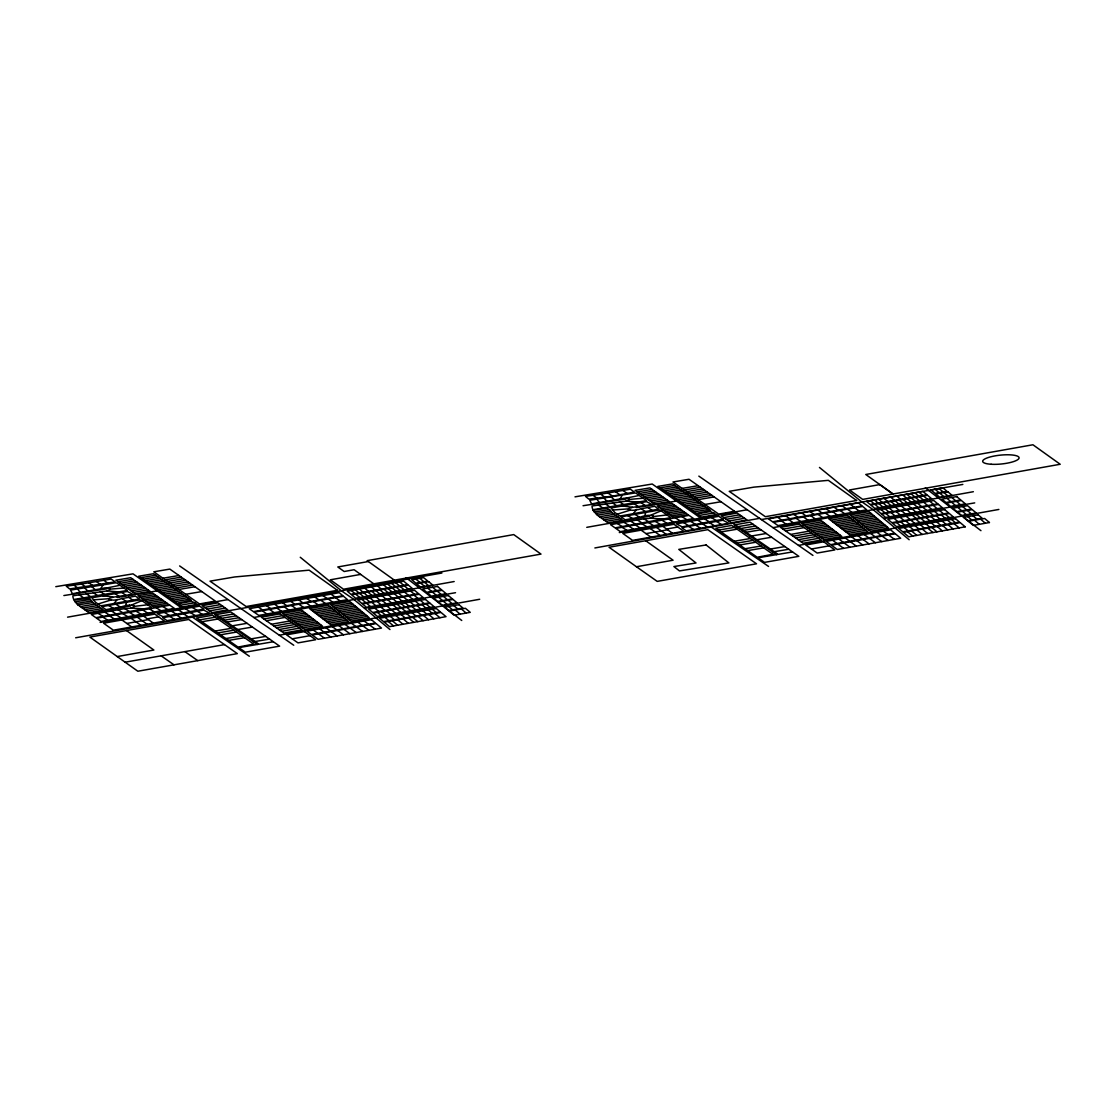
<?xml version="1.0" encoding="UTF-8"?>
<svg xmlns="http://www.w3.org/2000/svg" width="1116" height="1116" viewBox="0 0 1116 1116"><rect width="100%" height="100%" fill="white"/><g stroke="black" fill="none" stroke-linecap="round" stroke-linejoin="round"><path stroke-width="1.5" d="M129.582 605.165A6.501 1.59 -5.7 0 0 128.326 605.235A7.031 1.716 -5.7 0 0 127.029 605.374L122.69 606.393A6.11 1.493 -5.7 0 0 122.021 606.713L105.978 609.657L101.793 606.685L139.402 599.962L141.021 600.031L151.581 607.439L95.864 617.692L91.345 614.484L124.992 608.569A6.054 1.479 -5.7 0 0 126.192 608.555L129.163 608.29A6.18 1.507 -5.7 0 0 130.377 608.081L130.767 607.997A6.501 1.59 -5.7 0 0 131.841 607.732L132.748 607.425A6.152 1.493 -5.7 0 0 133.25 607.202A6.808 1.66 -5.7 0 0 133.669 606.978A5.998 1.465 -5.7 0 0 134.073 606.644L134.241 606.323A6.152 1.493 -5.7 0 0 133.627 605.737M125.606 605.583L126.554 602.152M653.446 516.387L653.279 516.82A5.998 1.465 -5.7 0 1 652.86 517.168A6.808 1.66 -5.7 0 1 652.455 517.392A6.152 1.493 -5.7 0 1 651.953 517.601L651.033 517.908A6.501 1.59 -5.7 0 1 650.056 518.159L649.582 518.256A6.18 1.507 -5.7 0 1 648.354 518.48L645.397 518.731A6.054 1.479 -5.7 0 1 644.183 518.745L610.55 524.66L615.055 527.882L670.786 517.615L660.212 510.207L658.607 510.138L620.998 516.875L625.183 519.833L641.212 516.889A6.11 1.493 -5.7 0 1 641.895 516.568L644.797 515.773L645.745 512.328M123.974 588.034L110.024 589.136A6.403 1.562 -5.7 0 1 109.898 589.569A6.919 1.688 -5.7 0 1 109.675 589.792L109.521 589.904A6.138 1.493 -5.7 0 1 108.908 590.238L105.127 591.243A6.138 1.493 -5.7 0 1 103.858 591.41L72.833 595.805L73 597.353L73.684 599.515L127.391 590.448L116.72 582.957L115.101 582.901L70.531 590.099L72.456 593.712L99.491 588.997A6.863 1.674 -5.7 0 1 100.566 588.718L103.049 584.937M622.254 495.127L620.175 498.81L621.793 498.545M111.963 597.423L110.679 597.813A6.808 1.66 -5.7 0 0 109.926 598.148L109.173 599.334A6.208 1.507 -5.7 0 0 109.563 599.599L113.148 600.115A6.208 1.521 -5.7 0 0 114.39 600.087L119.273 599.362A6.459 1.576 -5.7 0 0 120.235 599.055A6.124 1.493 -5.7 0 0 121.016 598.734L135.468 596.125L139.5 598.957L101.905 605.681L100.287 605.625L95.474 602.18L91.861 597.799L127.308 591.466L132.957 594.354L113.176 597.158L102.644 595.651M631.168 507.599L629.87 507.989A6.808 1.66 -5.7 0 0 629.117 508.324L628.378 509.51A6.208 1.507 -5.7 0 0 628.754 509.775L632.354 510.291A6.208 1.521 -5.7 0 0 633.581 510.263L638.464 509.538A6.459 1.576 -5.7 0 0 639.44 509.231A6.124 1.493 -5.7 0 0 640.207 508.91L654.673 506.301L658.705 509.133L621.11 515.857L619.492 515.801L614.665 512.356L611.066 507.989L646.513 501.642L652.149 504.544L632.312 507.348M113.972 603.63L116.971 599.822M633.177 513.806L636.162 510.012M129.568 605.179L129.972 605.179A6.724 1.632 -5.7 0 1 131.13 605.207L141.899 600.645M644.797 515.773L646.234 515.55A7.031 1.716 -5.7 0 1 647.503 515.425A6.501 1.59 -5.7 0 1 648.787 515.341L649.177 515.355A6.724 1.632 -5.7 0 1 650.335 515.383L661.091 510.821M98.041 604.007L111 599.976M617.246 514.183L630.191 510.151M620.147 498.81L619.757 498.894A6.863 1.674 -5.7 0 0 618.696 499.173L591.647 503.888L589.736 500.275L634.307 493.077L635.925 493.132L646.596 500.624L592.889 509.705L592.205 507.64L592.038 505.98L623.049 501.586A6.138 1.493 -5.7 0 0 624.318 501.419L628.099 500.414A6.138 1.493 -5.7 0 0 628.713 500.08L628.88 499.968A6.919 1.688 -5.7 0 0 629.103 499.745A6.403 1.562 -5.7 0 0 629.229 499.438L629.005 499.019A6.138 1.493 -5.7 0 0 628.531 498.852M130.767 607.997L144.927 608.959M105.95 588.146L120.026 585.286M625.155 498.322L639.231 495.462M100.97 588.634L102.588 588.369M75.665 637.78L441.88 573.024M594.87 547.956L759.591 518.34M661.941 520.195L615.809 528.412L620.343 531.635L693.594 518.577L689.018 515.369L661.941 520.195L666.95 523.32M360.635 574.405L330.308 579.804L343.519 589.22L540.995 554.094L513.723 534.592L367.164 560.664L394.408 580.167M100.105 622.379L227.636 599.641M121.909 619.966L154.789 614.107L164.554 621.096L113.4 630.205L103.593 623.23L121.909 619.966L131.702 626.941M164.429 612.391L157.216 613.674L162.95 616.674L203.823 609.057L199.611 606.128L164.429 612.391L169.451 615.516M619.31 532.555L746.827 509.817M204.549 607.425L220.41 604.593M143.546 616.116L147.382 618.85L158.612 616.855M126.806 623.453L148.428 619.603L153.297 623.091M207.018 609.169L222.893 606.337L227.831 609.81L211.956 612.642L202.066 605.681L217.941 602.849L222.893 606.337M723.74 517.601L739.615 514.769M666.573 529.026L677.817 527.031M209.501 610.898L225.362 608.081M646.011 533.629L667.619 529.779M726.223 519.345L742.084 516.513L747.036 519.986L731.161 522.818L721.257 515.871L737.132 513.025L742.084 516.513M181.406 618.083L166.995 620.649L162.852 617.706L203.74 610.089L209.529 613.075L181.406 618.083L176.37 614.958M728.692 521.074L744.553 518.256M258.382 607.062L249.231 608.694L253.402 611.624L342.849 595.707L339.222 592.68L258.382 607.062L262.553 609.992M351.331 590.517L403.699 581.213L407.731 584.575L350.912 594.27L347.313 591.243L351.331 590.517L354.944 593.586M415.808 579.051L411.79 579.762L415.863 583.18L427.846 581.129L423.675 577.656L415.808 579.051L419.923 582.496M777.587 517.238L768.422 518.87L772.593 521.8L862.04 505.883L858.413 502.856L777.587 517.238L781.744 520.168M870.522 500.707L922.89 491.389L926.922 494.751L870.117 504.446L866.518 501.419L870.522 500.707L874.149 503.762M934.999 489.226L930.981 489.952L935.055 493.37L947.052 491.319L942.88 487.832L934.999 489.226L939.128 492.672M335.511 597.688L343.505 596.265L347.495 599.627L258.814 615.418L254.169 612.154L335.511 597.688L340.157 600.924M781.423 520.907L862.696 506.441L866.7 509.803L778.005 525.594L773.374 522.33L781.423 520.907L786.082 524.157M253.792 617.483L454.17 581.534M284.594 614.86L303.371 611.512L322.552 626.188L304.487 629.424L282.613 613.409L301.459 610.047L303.371 611.512M311.448 610.061L330.657 624.737L348.708 621.514L328.397 605.235L309.523 608.597L311.448 610.061L330.224 606.727M332.68 606.281L351.47 602.933M772.997 527.659L973.361 491.71M263.836 618.975L282.599 615.627M286.589 616.311L305.296 612.977M313.373 611.526L332.08 608.192M334.521 607.76L353.242 604.426L369.243 617.846L351.163 621.068L330.824 604.802L349.699 601.44L353.242 604.426M266.361 620.733L285.026 617.399M803.799 525.036L822.576 521.688L841.757 536.364L823.678 539.6L801.818 523.585L820.665 520.223L822.576 521.688M830.653 520.237L849.429 516.903M851.871 516.457L870.661 513.109M783.041 529.151L801.804 525.803M288.57 617.776L307.207 614.456M315.284 612.991L333.935 609.671M336.376 609.238L355.028 605.918M853.726 517.936L872.433 514.602L888.448 528.021L870.368 531.244L850.015 514.978L868.89 511.63L872.447 514.602M805.78 526.501L824.487 523.167M832.564 521.716L851.271 518.368L867.913 531.69L849.862 534.913L828.728 518.773L847.588 515.411L851.285 518.368M290.565 619.227L309.132 615.92M785.552 530.909L804.231 527.589M317.209 614.47L335.776 611.149M338.218 610.717L356.799 607.411M807.775 527.952L826.412 524.632M834.475 523.181L853.126 519.847M855.581 519.414L874.219 516.094M271.397 624.263L289.895 620.97M292.545 620.691L311.043 617.385M319.134 615.934L337.632 612.628M340.059 612.196L358.571 608.904M809.756 529.403L828.323 526.096M836.4 524.646L854.982 521.325M857.409 520.893L876.004 517.587M294.54 622.142L312.968 618.85M321.045 617.399L339.473 614.107M341.914 613.674L360.356 610.396M273.908 626.034L292.322 622.742M790.588 534.438L809.1 531.146M811.75 530.867L830.248 527.561M838.325 526.11L856.823 522.818M859.264 522.372L877.776 519.08M296.535 623.593L314.879 620.315M322.97 618.864L341.329 615.586M343.77 615.153L362.142 611.875M276.433 627.792L294.764 624.528M840.25 527.575L858.664 524.297M861.12 523.85L879.561 520.572M117.222 656.571L137.854 671.232L237.331 653.627L188.716 619.478L89.866 637.083L117.236 656.557L153.869 650.028L126.485 630.568M793.113 536.21L811.527 532.918M813.745 532.318L832.159 529.026M298.516 625.058L316.805 621.793M324.896 620.329L343.17 617.064M345.625 616.632L363.914 613.368M278.944 629.563L297.191 626.299M815.726 533.769L834.084 530.505M842.175 529.04L860.52 525.775M862.975 525.329L881.333 522.065M795.624 537.968L813.955 534.704M300.511 626.508L318.716 623.258M326.807 621.793L345.025 618.543M347.467 618.111L365.685 614.86M636.441 566.747L657.212 581.38L756.522 563.803L707.823 529.668L609.057 547.259L636.441 566.747L673.074 560.218L645.704 540.73M817.721 535.234L835.996 531.969M844.087 530.505L862.375 527.254M864.83 526.808L883.105 523.557M281.469 631.321L299.618 628.085M302.492 627.959L320.641 624.723M328.732 623.272L346.867 620.036M349.308 619.589L367.471 616.353M798.149 539.739L816.396 536.489M819.702 536.684L837.921 533.434M846.012 531.983L864.216 528.733M866.672 528.287L884.876 525.036M800.66 541.497L818.823 538.261M279.307 635.213L479.685 599.264M821.697 538.135L839.832 534.899M847.937 533.448L866.058 530.212M868.513 529.765L886.662 526.529M798.512 545.389L998.876 509.44M838.841 539.098L826.147 541.358L830.639 544.65L894.641 533.211L890.61 529.849L838.841 539.098L843.347 542.376M292.252 638.84L310.053 635.66M811.444 549.016L829.244 545.836M67.574 617.162L130.474 606.002M586.765 527.338L649.679 516.178M125.159 662.193L224.483 644.616M324.435 638.199L318.088 639.315L312.201 635.004L376.092 623.593L381.463 628.085L324.435 638.199L318.534 633.874M408.358 623.314L389.54 626.648L384.183 622.156L441.015 612.461L446.023 616.646L408.358 623.314L403.155 618.92M460.141 614.135L454.1 615.209L449.162 611.066L465.428 608.29L470.241 612.349L460.141 614.135L455.244 610.034M761.335 519.568L962.829 484.428M883.719 518.48L974.728 502.884M364.527 608.304L455.523 592.708M96.381 581.548L80.366 584.184A45.114 10.993 -5.7 0 1 79.097 584.379L77.395 584.631A45.826 11.16 -5.7 0 1 76.125 584.826L66.29 586.179L69.262 588.662A41.194 10.03 -5.7 0 1 69.541 588.955L115.185 581.882L111.168 579.037L96.381 581.548L100.775 584.658M660.016 487.901L696.314 513.402L710.585 510.514L672.683 483.898L657.896 486.409L660.016 487.901L674.817 485.39M612.586 496.104L634.39 492.058L630.359 489.213L599.557 494.36A45.114 10.993 -5.7 0 1 598.288 494.555L596.6 494.806A45.826 11.16 -5.7 0 1 595.33 495.002L585.495 496.355L588.467 498.838A41.194 10.03 -5.7 0 1 588.732 499.131L612.586 496.104L607.941 493.021M637.264 491.919L652.051 489.408L669.433 501.6L654.618 504.111L635.074 490.384L649.875 487.887L652.051 489.408M140.825 577.725L177.123 603.226L191.38 600.338L153.492 573.722L138.705 576.233L140.825 577.725L155.626 575.214M118.059 581.743L132.86 579.232L150.228 591.424L135.427 593.935L115.869 580.208L130.684 577.697L132.86 579.232M662.151 489.408L676.952 486.883M639.412 493.439L654.227 490.928M142.96 579.218L157.761 576.707M120.221 583.263L135.022 580.752M664.299 490.9L679.086 488.39M641.602 494.96L656.389 492.449M682.127 488.403L698.156 485.683M145.094 580.725L159.881 578.214M122.397 584.784L137.198 582.273M666.419 492.393L681.22 489.882M643.765 496.494L658.566 493.983M162.922 578.227L178.965 575.507M684.415 490.008L700.443 487.287M147.228 582.217L162.015 579.706M124.56 586.318L139.361 583.794M668.554 493.9L683.355 491.389M645.941 498.015L660.742 495.504M165.21 579.832L181.238 577.111M686.689 491.626L702.731 488.892M149.349 583.724L164.15 581.199M670.688 495.392L685.475 492.881M126.736 587.839L141.537 585.328M648.103 499.55L662.904 497.025M167.498 581.436L199.499 603.937L215.374 601.106L169.827 569.09L153.799 571.81L167.498 581.436L183.526 578.716M688.977 493.23L705.005 490.496M151.497 585.216L166.284 582.705M128.912 589.36L143.699 586.849M672.822 496.885L687.609 494.374M650.279 501.07L665.08 498.559M169.772 583.04L185.814 580.32M691.264 494.834L707.293 492.1M153.617 586.709L168.418 584.198M131.088 590.894L145.875 588.369M674.943 498.392L689.744 495.881M652.455 502.591L667.242 500.08M172.059 584.658L188.088 581.924M693.538 496.439L709.581 493.718M155.752 588.216L170.539 585.705M677.091 499.884L691.878 497.373M133.25 592.415L148.051 589.904M174.347 586.263L190.376 583.529M695.826 498.043L711.855 495.323M157.886 589.708L172.673 587.197M679.212 501.391L694.013 498.88M176.635 587.867L192.663 585.133M160.02 591.201L174.807 588.69M698.114 499.647L714.142 496.927M681.346 502.884L696.147 500.373M659.165 507.306L673.966 504.795M178.909 589.471L194.937 586.737M162.141 592.708L176.942 590.197M683.494 504.376L698.281 501.879M139.96 597.13L154.775 594.619L169.046 604.663L154.036 607.006L137.938 595.707L152.739 593.196L154.775 594.619M661.202 508.729L675.975 506.218M164.289 594.2L179.076 591.689M685.615 505.883L700.416 503.372M141.997 598.553L156.784 596.042M663.225 510.151L678.012 507.64L688.251 514.839L673.227 517.182L657.129 505.883L671.944 503.372L678.012 507.64M166.423 595.707L181.21 593.196M687.749 507.375L702.55 504.864M704.963 504.46L720.992 501.74M144.034 599.976L158.807 597.465M665.275 511.588L680.062 509.091M168.558 597.2L183.345 594.688M185.758 594.284L201.801 591.564M689.897 508.882L704.67 506.371M146.07 601.412L160.857 598.901M667.326 513.025L682.113 510.528M170.692 598.706L185.479 596.195M692.018 510.375L706.805 507.864M148.121 602.849L162.908 600.352M669.377 514.476L684.164 511.965M172.827 600.199L187.614 597.688M694.11 511.853L708.897 509.342M150.172 604.3L164.959 601.789M671.427 515.913L686.214 513.402M152.222 605.737L167.009 603.226M174.919 601.663L189.706 599.166M699.216 515.439L701.643 517.14L716.305 514.532L710.515 511.533L697.082 513.932L699.216 515.439L714.017 512.928M180.025 605.263L194.812 602.752L197.1 604.356L182.438 606.965L177.876 603.756L191.324 601.357L194.812 602.752M736.853 526.864L752.882 524.129M718.495 530.114L734.537 527.38M887.011 502.228L927.577 495.309L931.595 498.685L874.805 508.366L870.787 505.004L887.011 502.228L891.028 505.604M199.304 619.938L215.332 617.204L253.695 644.085L238.043 647.085L196.639 618.069L212.528 615.237L215.332 617.204M217.648 616.688L233.69 613.953M721.103 531.927L737.132 529.207M739.531 528.733L755.56 526.013M220.326 618.557L236.355 615.823M201.898 621.751L217.941 619.031M742.196 530.602L758.238 527.882M222.991 620.426L239.033 617.706M363.718 596.809L355.599 598.19L351.596 594.814L408.386 585.133L412.39 588.509L363.718 596.809L359.701 593.433M744.874 532.471L760.903 529.751M225.669 622.296L241.698 619.575M361.835 599.32L414.58 590.322L418.584 593.684L361.793 603.379L357.776 600.017L361.835 599.32L365.867 602.682M899.273 510.444L880.998 513.555L876.967 510.193L933.785 500.498L937.789 503.86L899.273 510.444L895.255 507.069M750.217 536.224L766.246 533.49M231.012 626.048L247.041 623.314M366.522 603.24L419.267 594.242L423.271 597.604L366.453 607.299L362.449 603.937L366.522 603.24L370.526 606.602M734.384 541.232L750.412 538.512M215.179 631.056L231.221 628.336M955.533 505.562L965.396 503.874L961.378 500.512L946.591 503.037L950.623 506.399L955.533 505.562L951.516 502.2M737.048 543.115L753.091 540.381M755.56 539.963L771.588 537.242M436.342 595.372L431.432 596.223L427.4 592.847L442.173 590.336L446.191 593.698L436.342 595.372L432.31 592.01M217.857 632.925L233.886 630.205M236.355 629.787L252.397 627.066M957.723 507.375L967.558 505.701L971.576 509.077L956.831 511.588L952.785 508.212L957.723 507.375L961.741 510.751M739.727 544.985L755.755 542.25M220.522 634.809L236.564 632.075M896.58 522.525L892.507 523.223L896.539 526.599L953.357 516.903L949.353 513.527L896.58 522.525L900.612 525.901M745.07 548.723L761.098 546.003M225.864 638.547L241.907 635.827M747.734 550.593L763.776 547.872M966.428 514.671L961.504 515.508L957.486 512.146L972.245 509.621L976.263 512.997L966.428 514.671L962.397 511.309M228.543 640.417L244.571 637.696M768.868 549.295L784.911 546.575M249.677 639.119L265.706 636.399M384.936 617.315L436.342 608.541L440.36 611.917L383.527 621.612L379.51 618.236L384.936 617.315L388.94 620.677M772.69 551.974L788.733 549.253M253.485 641.798L269.528 639.077M792.541 551.918L758.001 557.791L764.558 562.38L798.819 556.326L750.05 522.149L734.161 524.98L776.513 554.652M273.35 641.742L238.81 647.615L245.353 652.204L279.614 646.136L230.859 611.973L214.969 614.804L257.308 644.476M593.656 511.1L597.548 515.327L608.081 522.888L622.728 520.265L612.168 512.746L597.325 515.146M599.501 516.764L614.288 514.267M78.12 604.956L88.875 612.698L103.523 610.089L92.963 602.57L78.008 604.872M601.65 518.298L616.437 515.801M80.296 606.588L95.097 604.091M603.784 519.833L618.599 517.322M82.445 608.122L97.232 605.625M605.932 521.353L620.733 518.856M84.593 609.643L99.394 607.146M86.741 611.177L101.542 608.68M575.005 496.843L652.218 484.023L700.667 518.061M55.8 586.667L133.013 573.847L181.476 607.871M88.75 582.845L93.381 585.914M636.371 507.599L676.449 501.042M117.18 597.423L157.244 590.866M612.168 512.746L610.87 511.184L595.595 513.541M91.665 601.008L76.474 603.449L73.991 600.129L89.336 598.176L92.963 602.57M368.378 561.529L337.799 566.97L344.16 571.504L354.121 569.732L373.818 583.835M583.054 505.729L625.95 498.978M63.863 595.553L106.759 588.802M594.256 511.993L609.573 509.621L610.87 511.184M75.065 601.817L90.382 599.445M593.182 510.305L607.048 508.254L609.587 509.621M73.935 585.133L78.092 588.285M666.963 514.936L653.432 516.568A6.152 1.493 -5.7 0 0 652.832 515.913M134.241 606.393L147.772 604.76M629.229 499.438L643.165 498.224M623.077 498.406L623.928 498.35M612.74 510.012L628.364 508.868M103.872 588.23L104.723 588.174M93.535 599.836L109.173 598.692M650.056 518.159L664.118 519.135M626.355 498.364L628.545 498.768M107.15 588.188L109.354 588.592M626.174 501.056L639.245 502.214M650.921 515.425L652.86 515.843M106.983 590.88L120.054 592.024M131.716 605.249L133.655 605.667M621.835 505.827L632.367 507.334M627.513 515.425L632.507 518.535M108.308 605.249L113.302 608.346M716.444 521.423L721.48 524.548M702.536 523.892L707.572 527.017M681.904 516.638L686.926 519.763M695.575 525.134L700.611 528.259M683.62 522.567L688.656 525.706M688.614 526.375L693.636 529.5M668.596 519.01L673.618 522.135M655.287 521.381L660.309 524.506M643.806 518.731L648.842 521.856M634.655 514.211L639.566 517.266M641.979 523.753L647.001 526.878M630.526 521.102L635.562 524.227M635.311 524.938L640.333 528.063M628.671 526.124L633.693 529.249M622.003 527.31L627.025 530.435M197.253 611.233L202.289 614.372M183.345 613.716L188.367 616.841M162.699 606.462L167.735 609.587M169.409 616.199L174.445 619.324M149.391 608.834L154.427 611.959M136.082 611.205L141.118 614.33M124.615 608.555L129.651 611.68M115.464 604.035L120.375 607.09M122.774 613.577L127.81 616.702M111.321 610.912L116.357 614.051M116.106 614.763L121.142 617.887M109.466 615.948L114.502 619.073M102.798 617.134L107.834 620.259M711.492 517.601L716.5 520.74M704.517 518.842L709.539 521.981M709.511 522.651L714.519 525.789M697.556 520.084L702.564 523.223M690.595 521.325L695.603 524.464M675.25 517.824L680.272 520.949M648.633 522.567L653.641 525.692M637.194 519.917L642.202 523.041M623.886 522.288L628.894 525.413M617.218 523.474L622.226 526.599M192.287 607.425L197.295 610.564M185.326 608.666L190.334 611.805M190.306 612.475L195.314 615.614M178.351 609.908L183.373 613.047M171.39 611.149L176.398 614.288M156.059 607.648L161.067 610.773M142.75 610.02L147.758 613.144M129.442 612.391L134.45 615.516M117.989 609.727L122.997 612.865M104.681 612.112L109.689 615.237M98.013 613.298L103.021 616.423M598.385 504.99L603.1 508.185M79.18 594.814L83.895 598.009M605.374 503.888L610.173 507.138M86.183 593.712L90.968 596.962M732.668 522.999L777.447 553.899M711.255 527.031L768.547 566.426M213.477 612.823L258.256 643.723M192.05 616.855L249.356 656.25M612.377 502.8L616.995 505.98M93.172 592.61L97.789 595.805M698.839 476.114L812.936 555.419M179.634 565.938L293.731 645.243M854.703 507.864L859.348 511.114M847.379 509.161L852.024 512.411M840.055 510.472L844.7 513.723M832.717 511.77L837.377 515.02M825.952 508.631L830.137 511.56M825.394 513.081L830.039 516.331M818.07 514.378L822.715 517.629M809.825 511.505L814.01 514.434M810.732 515.69L815.391 518.94M793.713 514.378L797.898 517.294M785.636 515.801L789.821 518.731M328.174 598.985L332.833 602.235M320.85 600.296L325.495 603.547M313.526 601.594L318.172 604.844M306.747 598.455L310.946 601.385M306.189 602.891L310.848 606.155M298.865 604.202L303.51 607.453M290.634 601.329L294.819 604.244M291.541 605.5L296.186 608.764M274.508 604.188L278.693 607.118M266.445 605.625L270.616 608.555M803.408 516.987L808.068 520.251M796.085 518.298L800.73 521.549M788.747 519.596L793.406 522.86M619.38 501.698L623.83 504.823M284.203 606.811L288.863 610.061M276.88 608.108L281.539 611.373M269.556 609.42L274.201 612.67M262.218 610.717L266.877 613.981M100.175 591.522L104.639 594.647M184.893 651.618L197.755 660.63M161.136 655.831L173.998 664.829M850.155 504.334L854.312 507.264M842.092 505.757L846.263 508.687M834.029 507.194L838.186 510.124M817.902 510.068L822.073 512.997M801.776 512.928L805.947 515.871M640.961 502.577L645.369 505.688M647.88 507.459L652.288 510.556M634.167 503.735L638.575 506.831M641.1 508.603L645.508 511.714M330.95 594.144L335.121 597.074M322.901 595.581L327.058 598.511M314.824 597.018L318.995 599.948M298.697 599.892L302.868 602.821M282.585 602.752L286.742 605.681M121.756 592.401L126.164 595.512M128.689 597.283L133.083 600.38M114.976 593.559L119.384 596.655M121.895 598.427L126.303 601.524M622.965 490.468L627.373 493.593M615.572 491.724L619.98 494.848M103.774 580.292L108.168 583.403M656.501 527.408L666.28 534.383M650.279 528.51L660.058 535.499M641.114 530.142L650.907 537.117M137.31 617.218L147.075 624.207M131.074 618.334L140.853 625.309M662.751 526.292L672.502 533.267M147.382 618.85L148.428 619.603M888.503 534.982L894.502 539.363M882.142 536.126L888.127 540.493M875.795 537.256L881.78 541.609M869.462 538.386L875.432 542.739M856.753 540.66L862.71 544.985M850.42 541.79L856.363 546.115M369.298 624.807L375.297 629.187M362.937 625.937L368.922 630.303M356.604 627.08L362.574 631.433M350.257 628.21L356.227 632.563M337.562 630.47L343.505 634.809M331.215 631.614L337.158 635.939M883.272 531.16L887.764 534.438M864.23 534.564L868.722 537.842M857.883 535.694L862.375 538.972M863.114 539.516L869.057 543.869M845.189 537.954L849.681 541.246M844.073 542.92L849.987 547.245M832.508 540.228L837 543.506M837.739 544.05L843.64 548.361M600.701 494.193L604.928 497.276M364.067 620.984L368.559 624.263M345.025 624.388L349.517 627.666M338.692 625.518L343.184 628.796M343.923 629.34L349.852 633.693M325.984 627.778L330.476 631.07M319.65 628.908L324.142 632.2M324.882 632.744L330.782 637.069M313.303 630.052L317.795 633.33M81.51 584.003L85.737 587.1M876.925 532.29L881.403 535.582M870.592 533.42L875.056 536.712M851.55 536.824L856.014 540.116M357.734 622.114L362.198 625.406M351.387 623.244L355.865 626.536M332.345 626.648L336.823 629.94M593.126 495.309L597.297 498.461M980.95 530.672L925.29 487.901M461.745 620.482L406.098 577.725M819.465 467.451L860.324 500.777L873.186 509.677L909.177 539.739M300.26 557.261L341.133 590.601L353.981 599.501L389.972 629.55M939.044 488.515L943.187 491.975M419.839 578.339L423.982 581.799M967.321 510.472L971.338 513.834M972.943 515.759L976.974 519.121M943.843 492.533L947.875 495.895M939.784 493.23L943.815 496.592M918.859 492.1L922.862 495.448M923.518 496.006L927.549 499.368M933.185 505.325L937.203 508.687M914.827 492.826L918.789 496.146M923.671 502.228L927.689 505.59M915.399 497.387L919.431 500.749M936.143 515.787L940.16 519.149M942.057 521.019L946.075 524.38M929.433 512.202L933.464 515.578M922.639 507.11L926.671 510.486M931.051 516.652L935.082 520.014M907.294 498.768L911.312 502.13M924.383 513.067L928.414 516.429M917.366 508.017L921.384 511.379M920.323 513.765L924.355 517.126M899.175 500.149L903.207 503.525M916.25 514.462L920.282 517.824M920.923 518.382L924.955 521.744M906.82 509.817L910.851 513.179M912.19 515.146L916.222 518.521M920.379 524.715L924.411 528.091M891.07 501.544L895.088 504.906M901.547 510.723L905.564 514.085M906.094 516.192L910.126 519.554M910.782 520.112L914.813 523.474M914.967 525.65L918.984 529.012M896.274 511.616L900.305 514.978M882.951 502.925L886.983 506.287M889.173 508.115L893.205 511.477M900.012 517.224L904.044 520.586M891 512.523L895.032 515.885M885.1 508.812L889.131 512.174M900.654 521.842L904.685 525.204M893.916 518.27L897.948 521.632M874.832 504.306L878.864 507.668M881.04 509.496L885.058 512.858M448.116 600.282L452.147 603.658M453.752 605.583L457.783 608.945M424.652 582.357L428.684 585.719M443.205 601.133L447.223 604.495M420.579 583.04L424.61 586.416M399.654 581.924L403.657 585.272M404.313 585.83L408.344 589.192M413.98 595.135L418.012 598.511M395.622 582.65L399.598 585.956M404.466 592.052L408.498 595.414M396.208 587.211L400.239 590.573M416.938 605.611L420.969 608.973M422.852 610.843L426.884 614.205M410.228 602.026L414.259 605.402M403.448 596.934L407.466 600.296M411.86 606.476L415.891 609.838M388.089 588.592L392.121 591.954M405.192 602.891L409.223 606.253M398.161 597.841L402.192 601.203M401.118 603.589L405.15 606.951M379.984 589.973L384.002 593.349M397.059 604.272L401.09 607.648M401.718 608.206L405.75 611.568M387.615 599.641L391.646 603.003M392.985 604.97L397.017 608.332M401.188 614.539L405.206 617.901M371.865 591.368L375.897 594.73M382.342 600.534L386.373 603.909M386.903 606.016L390.935 609.378M391.59 609.936L395.608 613.298M395.762 615.46L399.793 618.836M377.082 601.44L381.1 604.802M363.76 592.749L367.778 596.111M369.968 597.939L374 601.301M380.807 607.048L384.839 610.41M371.795 602.333L375.827 605.695M365.909 598.622L369.926 601.984M381.449 611.666L385.48 615.028M374.725 608.094L378.743 611.456M355.641 594.13L359.673 597.492M377.375 612.349L381.407 615.725M962.648 506.538L966.651 509.914M974.449 520.209L979.346 524.325M945.28 514.225L949.298 517.601M919.472 496.69L923.476 500.066M941.22 514.922L945.224 518.284M927.926 506.218L931.93 509.58M936.645 521.939L940.662 525.315M912.107 508.91L916.11 512.286M931.818 527.491L936.994 531.83M895.13 500.847L899.133 504.209M927.759 528.175L932.948 532.541M915.859 519.247L919.877 522.609M916.933 530.03L922.193 534.438M904.141 527.491L908.145 530.853M443.443 596.362L447.46 599.724M426.075 604.049L430.092 607.425M422.015 604.746L426.033 608.108M400.267 586.514L404.285 589.89M408.721 596.042L412.725 599.404M417.454 611.763L421.457 615.139M392.902 598.734L396.905 602.11M412.627 617.315L417.789 621.64M408.554 617.999L413.757 622.365M375.925 590.671L379.942 594.033M396.668 609.057L400.672 612.433M397.728 619.854L403.002 624.263M951.767 497.429L955.77 500.805M956.454 501.349L960.457 504.711M946.856 498.266L950.86 501.642M967.753 516.638L971.757 520.014M929.712 501.196L933.715 504.558M951.488 519.414L955.491 522.776M939.519 510.486L943.536 513.848M954.138 523.683L959.146 527.896M947.414 520.112L951.418 523.474M934.483 511.351L938.5 514.713M910.809 493.537L914.729 496.829M906.764 494.249L910.656 497.527M911.353 498.085L915.371 501.447M917.603 503.26L921.607 506.622M902.732 494.974L906.597 498.224M913.53 503.958L917.533 507.32M926.001 517.517L930.005 520.879M903.249 499.466L907.252 502.828M931.232 522.874L935.236 526.236M907.434 504.99L911.451 508.366M925.806 523.795L929.809 527.17M901.351 506.036L905.355 509.398M922.36 529.096L927.563 533.49M905.732 520.977L909.735 524.339M909.554 526.571L913.572 529.933M911.535 530.951L916.808 535.401M878.906 503.609L882.909 506.985M907.461 531.648L912.776 536.112M885.713 513.416L889.731 516.778M432.576 587.253L436.579 590.615M437.263 591.173L441.252 594.535M427.651 588.09L431.655 591.452M438.532 597.2L442.536 600.575M448.548 606.462L452.552 609.838M410.521 591.02L414.524 594.382M432.283 609.238L436.286 612.6M420.327 600.31L424.331 603.672M434.947 613.507L439.955 617.72M428.209 609.936L432.227 613.298M415.291 601.161L419.295 604.537M391.604 583.361L395.524 586.653M398.398 593.084L402.402 596.446M387.573 584.073L391.465 587.351M392.162 587.895L396.166 591.271M394.339 593.782L398.342 597.144M383.541 584.798L387.392 588.048M406.796 607.341L410.814 610.703M412.027 612.698L416.031 616.06M384.043 589.29L388.047 592.652M388.242 594.814L392.246 598.19M406.615 613.619L410.618 616.981M382.146 595.86L386.15 599.222M376.064 596.893L380.068 600.255M367.82 592.052L371.823 595.428M386.527 610.787L390.53 614.163M390.363 616.381L394.366 619.757M392.33 620.775L397.617 625.225M388.27 621.459L393.571 625.937M980.559 519.163L985.4 523.251M948.07 524.715L953.106 528.97M942.671 525.636L947.735 529.919M937.245 526.557L942.35 530.867M461.354 608.987L466.195 613.075M428.865 614.539L433.901 618.794M423.466 615.46L428.544 619.743M418.054 616.381L423.159 620.691M896.692 496.048L900.486 499.27M377.487 585.872L381.281 589.095M890.652 497.122L894.39 500.303M883.914 498.322L887.625 501.461M874.539 499.982L878.166 503.079M371.447 586.946L375.199 590.127M364.723 588.146L368.42 591.285M355.348 589.806L358.975 592.903M878.557 499.27L882.198 502.381M359.366 589.095L362.993 592.205M611.122 496.983L614.902 500.233M91.917 586.807L95.711 590.057M77.897 604.774L76.767 603.742M603.979 498.085L607.146 501.447M84.774 587.909L87.941 591.271M596.865 499.187L599.39 502.674M77.66 588.997L80.185 592.484M593.782 511.309L593.293 510.5M110.024 589.136L109.898 588.941A6.138 1.493 -5.7 0 0 109.34 588.676M102.658 588.537A6.138 1.493 -5.7 0 1 103.941 588.397M104.946 588.285A6.138 1.493 -5.7 0 1 106.187 588.258M111.809 597.52A6.208 1.507 -5.7 0 1 112.967 597.269M631.014 507.696A6.208 1.507 -5.7 0 1 632.172 507.445M621.849 498.713A6.138 1.493 -5.7 0 1 623.146 498.573M624.137 498.461A6.138 1.493 -5.7 0 1 625.392 498.434M723.015 519.247L682.155 526.864L676.422 523.85L718.816 516.303L723.015 519.247M682.908 527.394L682.043 527.882L686.187 530.825L728.734 523.251L722.931 520.265L682.908 527.394M772.9 554.261L757.248 557.261L715.83 528.245L731.719 525.413L772.9 554.261M169.827 605.193L96.618 618.236L101.151 621.459L174.403 608.401L169.827 605.193M879.84 484.581L849.499 489.98L862.724 499.396L1060.2 464.27L1032.928 444.768L865.779 474.495L893.023 494.011L879.84 484.581M734.579 511.281L718.69 514.113L672.99 481.986L689.018 479.266L734.579 511.281M673.98 524.283L622.798 533.406L632.591 540.381L683.745 531.272L673.98 524.283M280.172 613.842L261.325 617.204L283.98 633.079L302.045 629.856L280.172 613.842M799.363 524.018L780.516 527.38L803.171 543.255L821.237 540.032L799.363 524.018M304.515 631.614L286.519 634.837L298 642.886L315.633 639.747L304.515 631.614M371.419 619.673L306.942 631.182L311.434 634.474L375.436 623.035L371.419 619.673M823.72 541.79L805.724 545.013L817.191 553.062L834.838 549.923L823.72 541.79M895.297 533.769L831.392 545.18L837.293 549.49L900.668 538.261L895.297 533.769M337.423 590.308L246.176 606.532L210.031 581.157L234.709 576.958L309.146 570.164L337.423 590.308M856.614 500.484L765.367 516.708L729.236 491.333L753.9 487.134L828.351 480.34L856.614 500.484M965.214 526.822L908.731 536.824L903.374 532.346L960.206 522.637L965.214 526.822M989.432 522.525L973.292 525.385L968.353 521.256L984.619 518.48L989.432 522.525M947.916 491.835L935.71 493.914L939.742 497.29L951.948 495.197L947.916 491.835M428.711 581.659L416.505 583.738L420.551 587.114L432.743 585.021L428.711 581.659M956.691 496.592L941.918 499.117L945.936 502.479L960.709 499.954L956.691 496.592M437.486 586.416L422.713 588.941L426.744 592.289L441.517 589.778L437.486 586.416M938.458 504.418L881.654 514.113L885.658 517.475L942.462 507.78L938.458 504.418M944.666 509.607L887.848 519.303L891.865 522.665L948.67 512.983L944.666 509.607M425.461 599.432L368.657 609.127L372.66 612.489L429.479 602.807L425.461 599.432M448.367 595.525L433.594 598.037L437.625 601.412L452.371 598.887L448.367 595.525M430.148 603.351L373.316 613.047L377.348 616.409L434.166 606.727L430.148 603.351M453.054 599.445L438.281 601.97L442.313 605.332L457.058 602.821L453.054 599.445M955.547 518.717L898.715 528.412L902.718 531.788L959.551 522.093L955.547 518.717M978.174 514.867L963.68 517.336L967.712 520.698L982.178 518.229L978.174 514.867M458.969 604.691L444.489 607.16L448.506 610.522L462.973 608.053L458.969 604.691M706.107 544.957L678.793 549.393L696.021 562.966L673.911 566.551L679.463 570.932L728.901 562.91L706.107 544.957M991.12 464.256A18.274 4.45 -5.7 0 0 1019.075 458.062A18.274 4.45 -5.7 0 0 992.529 456.374A18.274 4.45 -5.7 0 0 991.12 464.256"/></g></svg>
